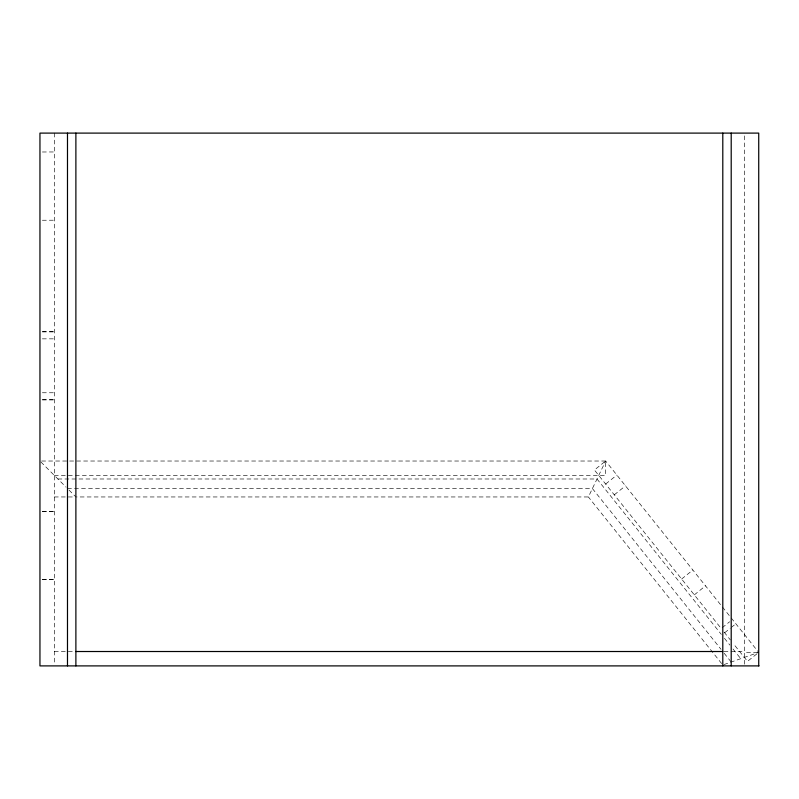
<?xml version="1.0" encoding="UTF-8"?>
<svg xmlns="http://www.w3.org/2000/svg" width="799" height="799" viewBox="0 0 799 799"><rect width="100%" height="100%" fill="white"/><g stroke="black" fill="none" stroke-linecap="round" stroke-linejoin="round"><path stroke-width="0.6" stroke-dasharray="4 3" d="M68.994 490.057L75.885 496.958L588.374 496.958L605.642 461.023L730.715 617.357M54.322 475.395L605.642 475.395L605.642 461.023L594.416 470.002L721.267 628.563M605.642 484.034L616.868 475.055M614.281 494.821L625.507 485.842M681.627 579.015L692.853 570.037M694.321 594.885L705.497 585.847M722.156 627.754L729.637 621.762M724.633 632.768L730.246 628.284M731.185 627.535L735.859 623.789M756.863 653.882L747.504 661.362L733.452 643.794M42.347 151.99L54.322 151.96M42.347 220.244L54.322 220.214M42.347 331.665L54.322 331.665M42.347 331.905L54.322 331.905M42.347 338.846L54.322 338.846M42.347 392.758L54.322 392.758M42.347 399.69L54.322 399.69M42.347 399.939L54.322 399.939M605.642 461.023L39.95 461.023L66.107 487.18M57.918 478.991L597.003 478.991L721.337 634.406M67.486 488.549L592.409 488.549L721.068 649.367M54.322 496.958L73.498 496.958M42.347 511.35L54.322 511.38M42.347 511.62L54.322 511.62M42.347 579.365L54.322 579.365M42.347 579.615L54.322 579.635M54.322 651.515L73.498 651.515M723.994 651.515L744.358 651.515L744.358 133.103M757.532 652.384L744.358 652.384L744.358 664.988M731.195 617.957L758.73 652.384L722.795 664.988L588.374 496.958M724.114 632.119L730.336 639.899M724.443 638.291L729.886 645.083M732.993 648.968L740.763 658.686M724.184 653.272L731.205 662.041M54.322 133.103L54.322 664.988"/><path stroke-width="1.2" d="M75.885 651.515L722.795 651.515M759.05 665.897L39.95 665.897L39.95 133.103L758.73 133.103L758.73 665.897M731.205 133.103L731.205 665.897M722.795 133.103L722.795 665.897M75.885 133.103L75.885 665.897M67.486 133.103L67.486 665.897"/></g></svg>
